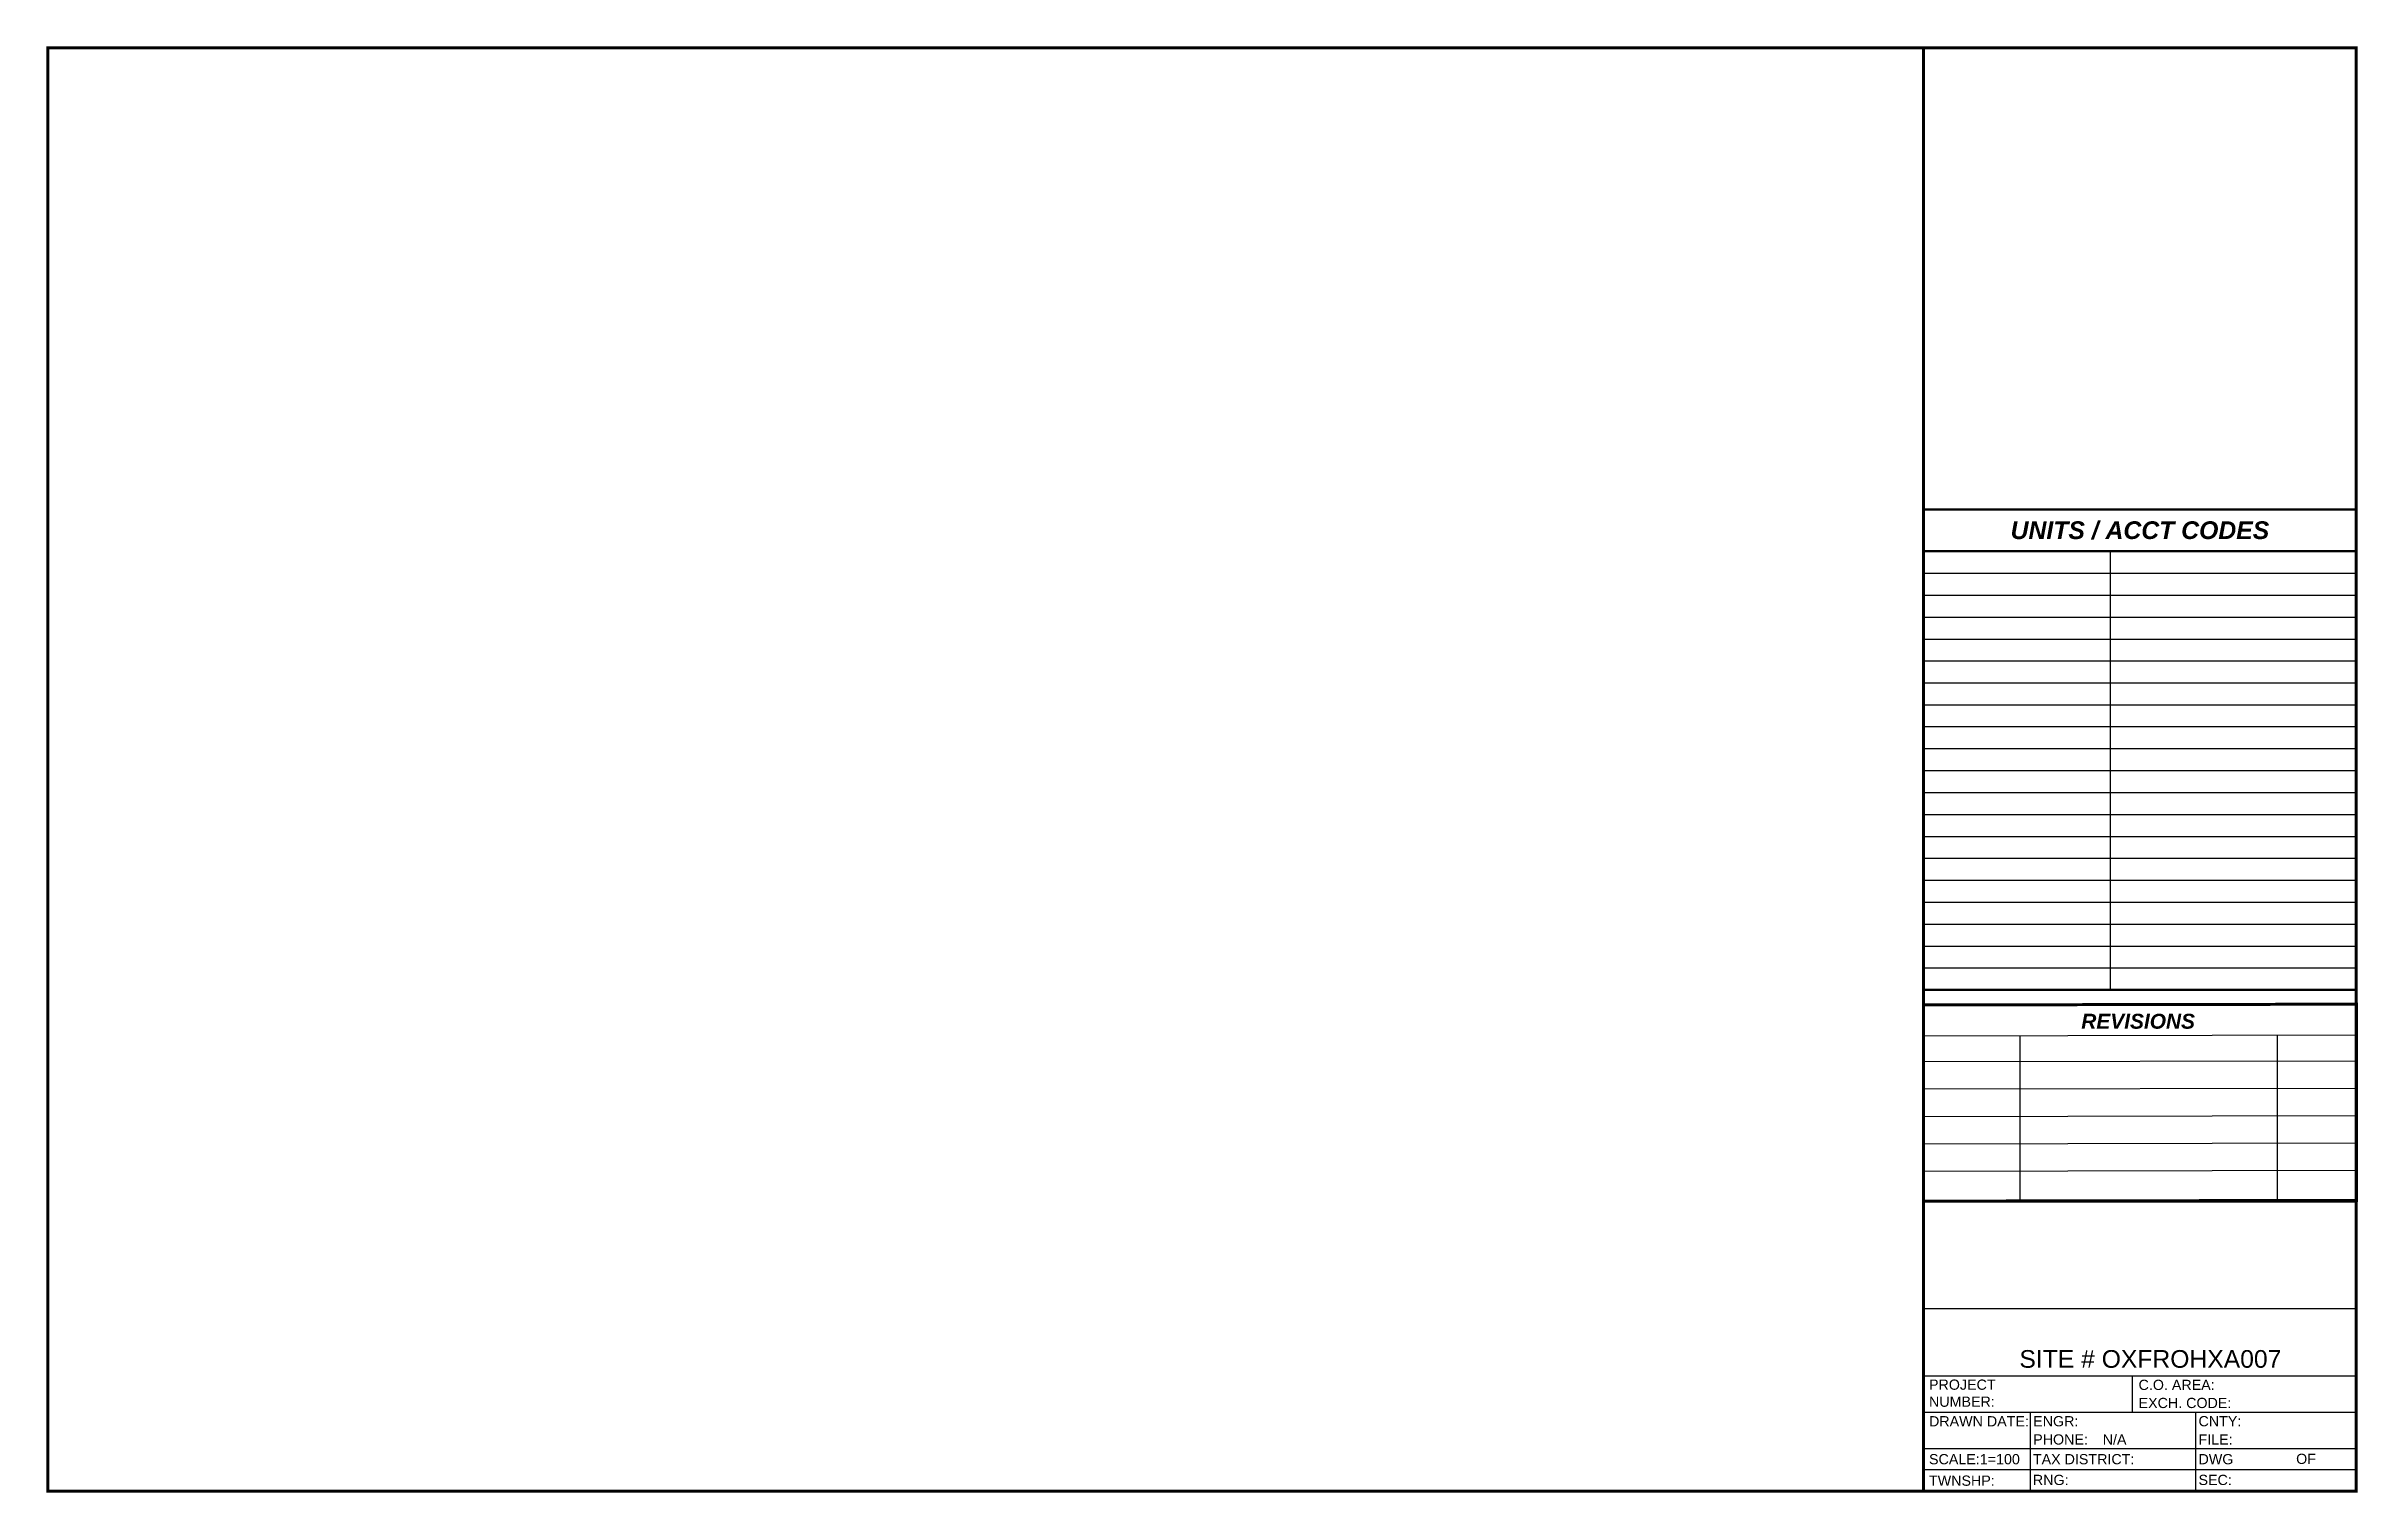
# Paper-space layout 'REF' of a CAD drawing. Header units: millimetres, sheet in inches. Extents: x 0 to 15.5, y 0 to 9.7.
import ezdxf
from ezdxf.enums import TextEntityAlignment as Align

# ---------------------------------------------------------------- set-up
doc = ezdxf.new("R2010")
doc.units = ezdxf.units.MM
for name, color, linetype in [('attributes', 7, 'Continuous'), ('CONST_SHEETS_VPORT_MAIN', 7, 'Continuous'), ('TMPLNR', 7, 'Continuous')]:
    doc.layers.add(name, color=color, linetype=linetype)
doc.styles.add('ARIAL', font='arial.ttf')
doc.styles.add('REA_DATA', font='ariali.ttf')
doc.styles.add('REA_TITLE', font='arialbi.ttf')
doc.styles.add('TitleBlock_Main', font='arial.ttf')

# ---------------------------------------------------------------- blocks, each defined once
blk = doc.blocks.new('Title Block_B')
for p, q in [((12.549, 1.222), (15.444, 1.222)), ((12.549, 0.772), (15.444, 0.772)), ((12.55, 0.772), (15.444, 0.772)), ((13.945, 0.772), (13.945, 0.529)), ((13.945, 0.772), (13.945, 0.529)), ((15.444, 0.375), (15.444, 0.75)), ((12.549, 0.529), (15.444, 0.529)), ((13.263, 0.529), (13.263, 0.286)), ((13.945, 0.529), (15.444, 0.529)), ((14.369, 0.529), (14.369, 0.286)), ((15.444, 0), (15.444, 0.375)), ((12.549, 0.286), (15.444, 0.286)), ((12.55, 0.286), (15.444, 0.286)), ((13.263, 0.286), (13.263, 0.143)), ((14.369, 0.286), (14.369, 0.143)), ((12.549, 0), (15.444, 0))]:
    blk.add_line(p, q)
at = {"const_width": 0.02}
for points in [[(12.549, 0), (0, 0), (0, 9.653), (12.549, 9.653)], [(15.444, 1.94), (12.549, 1.94), (12.549, 9.653), (15.444, 9.653)], [(12.549, 0), (12.549, 1.94), (15.444, 1.94), (15.444, 0)]]:
    blk.add_lwpolyline(points, close=True, dxfattribs=at)
for points in [[(15.444, 0.143), (12.549, 0.143)], [(13.263, 0.143), (13.263, 0)], [(14.369, 0.143), (14.369, 0)]]:
    blk.add_lwpolyline(points)
at = {"style": 'ARIAL'}
for s, insert, char_height, width, attachment_point in [('SITE # OXFROHXA007', (14.067, 0.884), 0.1182, 2.95, 5), ('PROJECT \\PNUMBER:', (12.586, 0.747), 0.0683, 0.45, 1), ('C.O. AREA:', (13.988, 0.711), 0.0683, 0.69793, 4), ('EXCH. CODE:', (13.988, 0.59), 0.06835, 0.69793, 4), ('DRAWN DATE:', (12.586, 0.468), 0.06835, 0.8473, 4), ('ENGR:', (13.283, 0.468), 0.0683, 0.3083, 4), ('CNTY:', (14.389, 0.468), 0.0683, 0.8473, 4), ('PHONE:', (13.283, 0.346), 0.0683, 0.3083, 4), ('FILE:', (14.389, 0.346), 0.0683, 0.8473, 4), ('SCALE:1=100', (12.586, 0.214), 0.06835, 0.48527, 4), ('TWNSHP:', (12.586, 0.105), 0.0683, 0.3232, 1), ('RNG:', (13.281, 0.11), 0.0683, 0.3232, 1), ('SEC:', (14.389, 0.11), 0.0683, 0.3232, 1)]:
    blk.add_mtext(s, dxfattribs=dict(at, insert=insert, char_height=char_height, width=width, attachment_point=attachment_point))
at = {"char_height": 0.06835}
for s, insert, width, attachment_point in [('{\\fArial|b0|i0|c0|p34;TAX DISTRICT:    }', (13.281, 0.214), 0.74477, 4), ('{\\fArial|b0|i0|c0|p34;DWG    }', (14.389, 0.214), 0.31196, 4), ('{\\fArial|b0|i0|c0|p34;OF}', (15.042, 0.251), 0.13865, 1)]:
    blk.add_mtext(s, dxfattribs=dict(at, insert=insert, width=width, attachment_point=attachment_point))
at = {"style": 'TitleBlock_Main'}
for tag, height, p in [('TITLE1', 0.118, (13.945, 1.109)), ('DATEDR', 0.0683, (12.855, 0.346))]:
    blk.add_attdef(tag, text='', height=height, dxfattribs=at).set_placement(p, align=Align.MIDDLE)
for tag, height, p in [('2403402', 0.118, (12.99, 0.647)), ('COAREA', 0.0683, (14.615, 0.711)), ('EXCHANGE', 0.0683, (14.615, 0.59)), ('ENG', 0.0683, (13.642, 0.468)), ('COUNTY', 0.0683, (14.69, 0.468)), ('ENG_PHONE', 0.0683, (13.642, 0.346))]:
    blk.add_attdef(tag, text='', height=height, dxfattribs=at).set_placement(p, align=Align.MIDDLE_LEFT)
for tag, p in [('SCL', (12.839, 0.244)), ('TWN', (12.922, 0.105)), ('RANGE', (13.546, 0.105)), ('SECTION', (14.639, 0.105))]:
    blk.add_attdef(tag, text='', height=0.0683, dxfattribs=at).set_placement(p, align=Align.TOP_LEFT)
blk.add_attdef('TAX', text='', height=0.0683, dxfattribs=at).set_placement((14.068, 0.214), align=Align.MIDDLE_CENTER)
for tag, p in [('NUM', (14.674, 0.188)), ('TOTAL_SHEETS', (15.092, 0.184))]:
    blk.add_attdef(tag, p, '', height=0.0683, dxfattribs=at)
blk = doc.blocks.new('*T12')
at = {"color": 0, "linetype": 'ByBlock', "lineweight": 50, "transparency": 16777216}
for p, q in [((0, 0), (2.896, 0)), ((0, 0), (0, -3.211)), ((2.896, 0), (2.896, -3.211)), ((0, -0.278), (2.896, -0.278)), ((0, -3.211), (2.896, -3.211))]:
    blk.add_line(p, q, dxfattribs=at)
at = {"color": 0, "linetype": 'ByBlock', "lineweight": -2, "transparency": 16777216}
for p, q in [((1.248, -0.278), (1.248, -3.211)), ((0, -0.425), (2.896, -0.425)), ((0, -0.571), (2.896, -0.571)), ((0, -0.718), (2.896, -0.718)), ((0, -0.865), (2.896, -0.865)), ((0, -1.011), (2.896, -1.011)), ((0, -1.158), (2.896, -1.158)), ((0, -1.305), (2.896, -1.305)), ((0, -1.451), (2.896, -1.451)), ((0, -1.598), (2.896, -1.598)), ((0, -1.745), (2.896, -1.745)), ((0, -1.891), (2.896, -1.891)), ((0, -2.038), (2.896, -2.038)), ((0, -2.185), (2.896, -2.185)), ((0, -2.331), (2.896, -2.331)), ((0, -2.478), (2.896, -2.478)), ((0, -2.625), (2.896, -2.625)), ((0, -2.771), (2.896, -2.771)), ((0, -2.918), (2.896, -2.918)), ((0, -3.065), (2.896, -3.065))]:
    blk.add_line(p, q, dxfattribs=at)
at = {"color": 0, "transparency": 16777216, "insert": (1.448, -0.139), "char_height": 0.1186, "width": 2.77582, "attachment_point": 5, "style": 'REA_TITLE'}
blk.add_mtext('UNITS / ACCT CODES', dxfattribs=at)
blk = doc.blocks.new('REVISION BLOCK BC')
for p, q in [((0, 1.106), (2.896, 1.111)), ((0.645, 1.106), (0.645, 0)), ((2.366, 1.106), (2.366, 0)), ((0, 0.933), (2.896, 0.938)), ((0, 0.75), (2.896, 0.755)), ((0, 0.567), (2.896, 0.572)), ((0, 0.384), (2.896, 0.389)), ((0, 0.201), (2.896, 0.206))]:
    blk.add_line(p, q)
at = {"const_width": 0.02}
blk.add_lwpolyline([(0, 1.312), (2.896, 1.317), (2.896, 0.005), (0, 0)], close=True, dxfattribs=at)
at = {"style": 'REA_TITLE'}
blk.add_text('REVISIONS', height=0.1, dxfattribs=at).set_placement((1.436, 1.203), align=Align.MIDDLE_CENTER)
at = {"style": 'REA_DATA'}
for tag, p in [('DATE1', (0.323, 1.019)), ('INTL1', (2.634, 1.015)), ('DATE2', (0.323, 0.846)), ('INTL2', (2.634, 0.842)), ('DATE3', (0.323, 0.663)), ('INTL3', (2.634, 0.659)), ('DATE4', (0.323, 0.48)), ('INTL4', (2.634, 0.476)), ('DATE5', (0.323, 0.297)), ('INTL5', (2.634, 0.293)), ('DATE6', (0.323, 0.114)), ('INTL6', (2.634, 0.11))]:
    blk.add_attdef(tag, text='', height=0.1, dxfattribs=at).set_placement(p, align=Align.MIDDLE_CENTER)
for tag, p in [('DESCRIPTION1', (0.7, 1.017)), ('DESCRIPTION2', (0.7, 0.844)), ('DESCRIPTION3', (0.7, 0.661)), ('DESCRIPTION4', (0.7, 0.478)), ('DESCRIPTION5', (0.7, 0.295)), ('DESCRIPTION6', (0.7, 0.112))]:
    blk.add_attdef(tag, text='', height=0.1, dxfattribs=at).set_placement(p, align=Align.MIDDLE_LEFT)

psp = doc.layouts.new('REF')

# ---------------------------------------------------------------- linework, layer by layer
at = {"layer": 'CONST_SHEETS_VPORT_MAIN'}
psp.add_lwpolyline([(0, 0), (12.549, 0), (12.549, 9.653), (0, 9.653)], close=True, dxfattribs=at)

# ---------------------------------------------------------------- block references
ref = psp.add_blockref('Title Block_B', (0, 0))
ref.add_attrib('ENG_PHONE', 'N/A', dxfattribs={"height": 0.0683, "style": 'TitleBlock_Main'}).set_placement((13.748, 0.346), align=Align.MIDDLE_LEFT)
psp.add_blockref('*T12', (12.549, 6.564))
at = {"layer": 'attributes'}
psp.add_blockref('REVISION BLOCK BC', (12.549, 1.94), dxfattribs=at)

# ---------------------------------------------------------------- viewports
at = {"layer": 'TMPLNR'}
vp = psp.add_viewport(center=(6.274, 4.826), size=(12.549, 9.65274), view_center_point=(1335204.415, -48575.752), view_height=1000.13087, dxfattribs=at)
vp.dxf.flags = 0x10000  # cut along an outline
vp.dxf.clipping_boundary_handle = psp.add_lwpolyline([(0, 0), (12.549, 0), (12.549, 9.653), (0, 9.653)], format="xyb", close=True, dxfattribs={"invisible": 1}).dxf.handle

doc.saveas('drawing.dxf')
